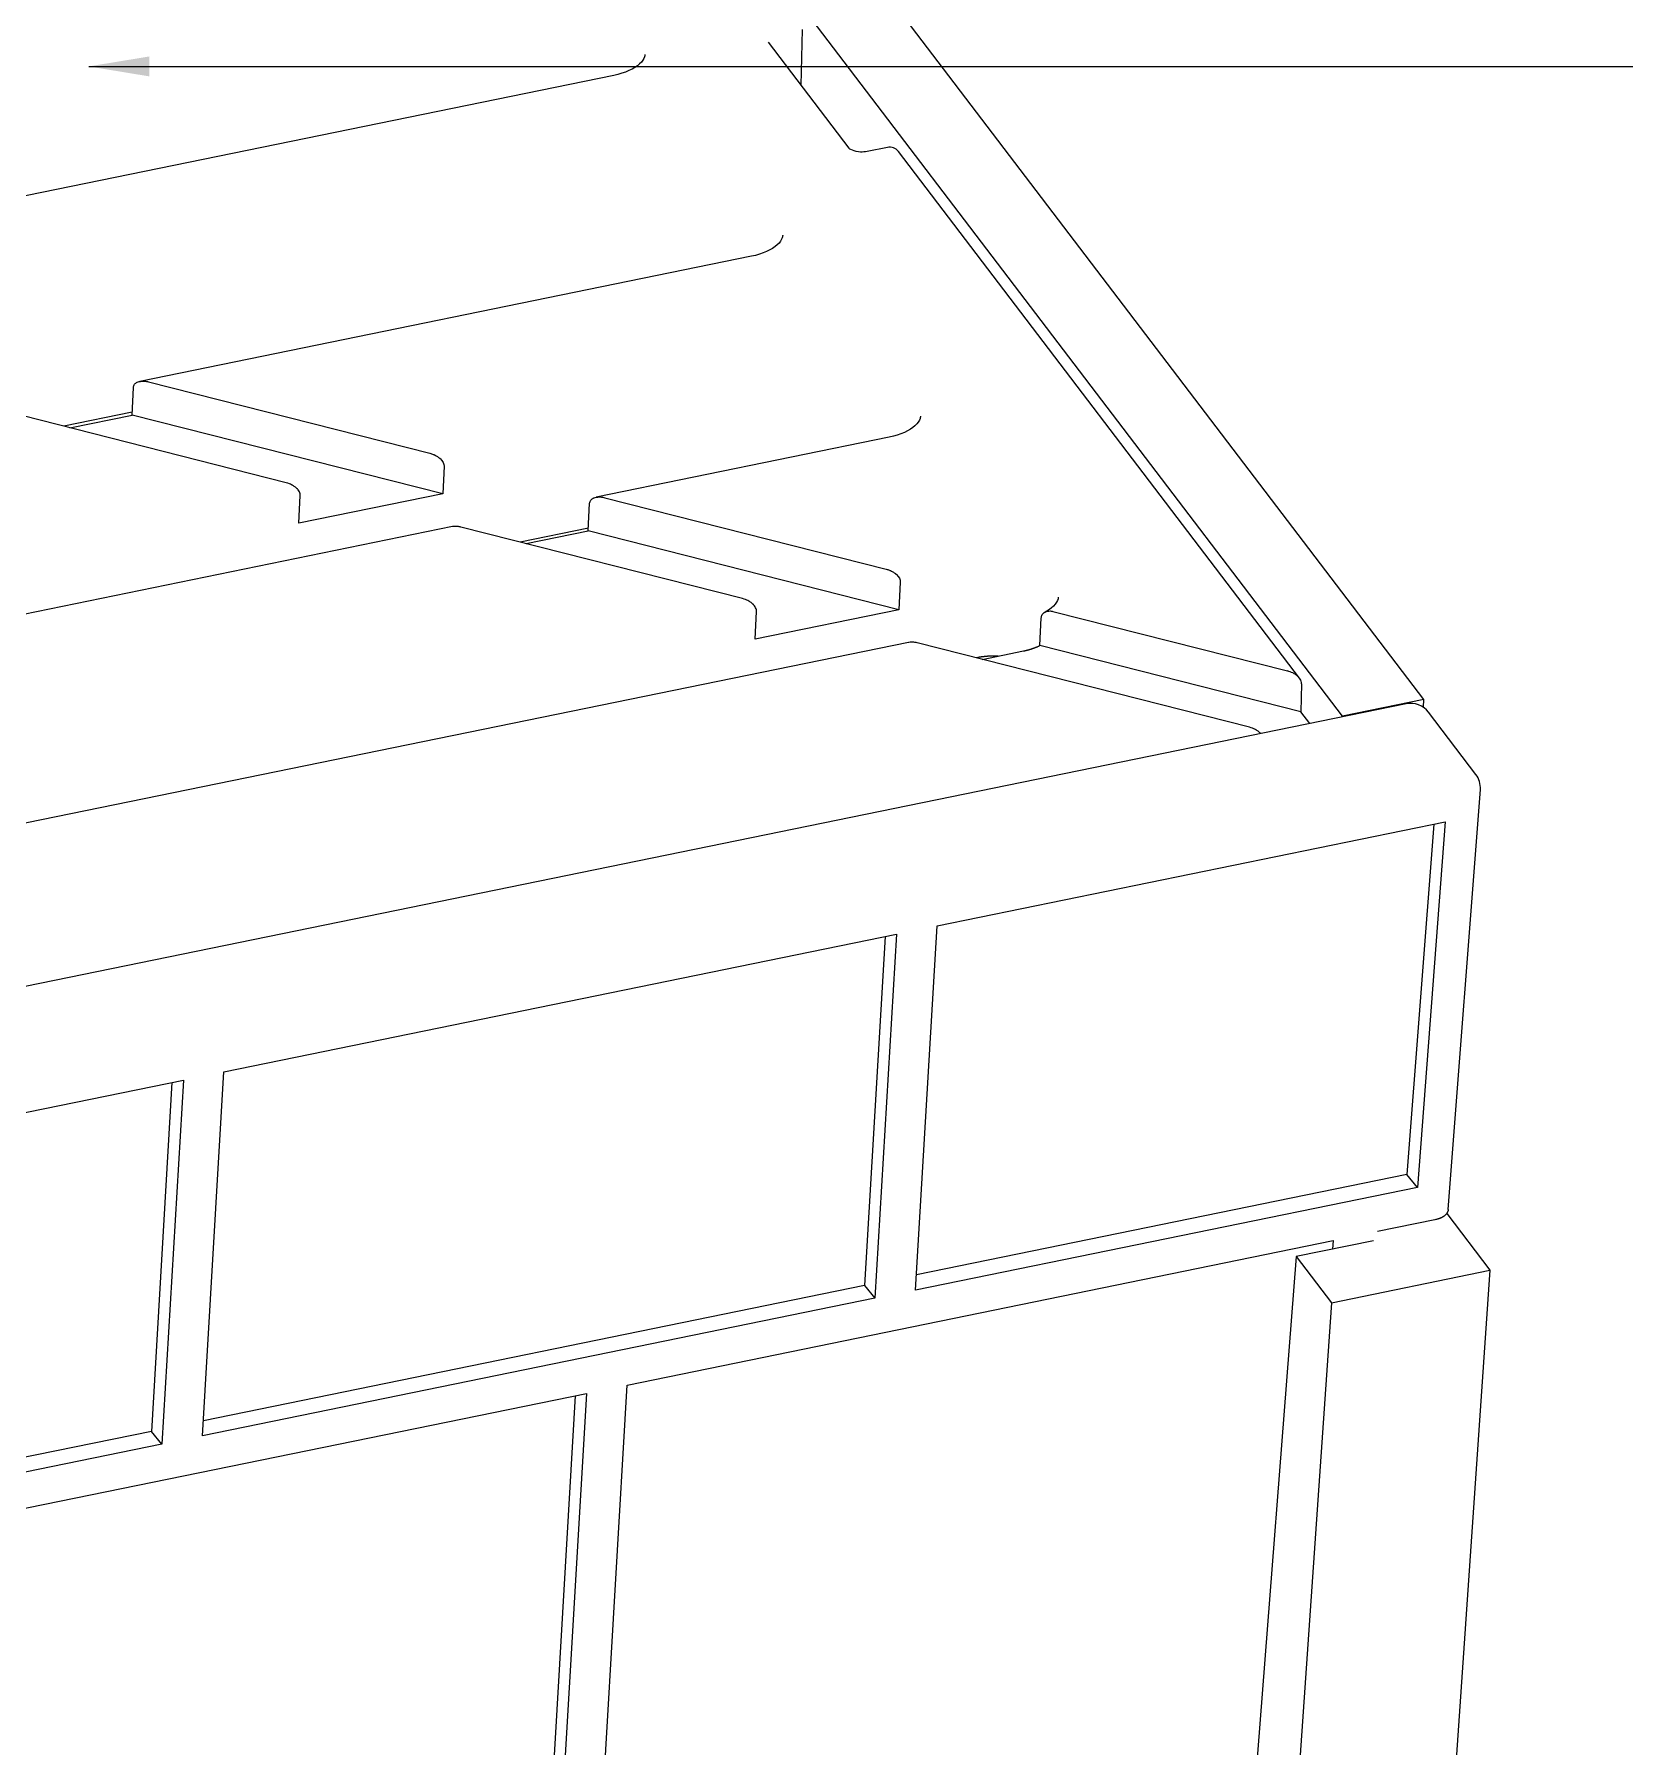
# Model space of a CAD drawing. Header units: millimetres. Extents: x 4267 to 8467, y 166 to 3136.
# Drawn here: x 4880.7 to 4946.3, y 1574.8 to 1645.4 of the extents above; entities that cross this region are included whole.
import ezdxf

# ---------------------------------------------------------------- set-up
doc = ezdxf.new("R2010")
doc.units = ezdxf.units.MM
doc.styles.get("Standard").update_dxf_attribs({"font": 'SimSun.ttf'})
doc.dimstyles.new('ISO-25', dxfattribs={"dimtxt": 2.5, "dimasz": 2.5, "dimexe": 1.25, "dimexo": 0.625, "dimtad": 1, "dimtxsty": 'Standard', "dimcen": 2.5, "dimadec": 0, "dimazin": 0, "dimtfac": 1, "dimtmove": 0, "dimatfit": 3, "dimfxl": 1, "dimarcsym": 0})

msp = doc.modelspace()

# ---------------------------------------------------------------- linework, layer by layer
at = {"linetype": 'Continuous', "lineweight": 5}
for p, q in [((4937.98, 1617.94, 326.374), (4756.937, 1855.825, 326.374)), ((4934.628, 1617.254, 326.374), (4753.585, 1855.139, 326.374)), ((4912.314, 1643.259, 326.374), (4912.366, 1645.572, 326.374)), ((4914.284, 1640.67, 326.374), (4910.959, 1645.039, 326.374)), ((4904.586, 1643.676, 326.374), (4866.247, 1635.831, 326.374)), ((4915.868, 1640.708, 326.374), (4915.029, 1640.536, 326.374)), ((4932.855, 1618.814, 326.374), (4916.323, 1640.537, 326.374)), ((4910.264, 1636.215, 326.374), (4885.052, 1631.056, 326.374)), ((4884.73, 1629.669, 326.374), (4884.787, 1630.81, 326.374)), ((4885.406, 1631.038, 326.374), (4897.01, 1628.092, 326.374)), ((4891.085, 1626.88, 326.374), (4879.481, 1629.826, 326.374)), ((4884.736, 1629.785, 326.374), (4881.917, 1629.208, 326.374)), ((4882.165, 1629.144, 326.374), (4884.73, 1629.669, 326.374)), ((4897.534, 1626.418, 326.374), (4884.73, 1629.669, 326.374)), ((4915.943, 1628.754, 326.374), (4903.858, 1626.281, 326.374)), ((4897.591, 1627.559, 326.374), (4897.534, 1626.418, 326.374)), ((4897.534, 1626.418, 326.374), (4891.609, 1625.206, 326.374)), ((4891.609, 1625.206, 326.374), (4891.666, 1626.347, 326.374)), ((4904.212, 1626.263, 326.374), (4915.816, 1623.317, 326.374)), ((4903.536, 1624.894, 326.374), (4903.593, 1626.036, 326.374)), ((4897.934, 1625.068, 326.374), (4833.912, 1611.968, 326.374)), ((4909.891, 1622.105, 326.374), (4898.287, 1625.051, 326.374)), ((4903.542, 1625.01, 326.374), (4900.723, 1624.433, 326.374)), ((4900.971, 1624.37, 326.374), (4903.536, 1624.894, 326.374)), ((4916.34, 1621.643, 326.374), (4903.536, 1624.894, 326.374)), ((4916.397, 1622.784, 326.374), (4916.34, 1621.643, 326.374)), ((4916.34, 1621.643, 326.374), (4910.415, 1620.431, 326.374)), ((4910.415, 1620.431, 326.374), (4910.472, 1621.572, 326.374)), ((4922.151, 1620.168, 326.374), (4922.208, 1621.309, 326.374)), ((4922.686, 1621.573, 326.374), (4932.358, 1619.117, 326.374)), ((4916.739, 1620.294, 326.374), (4839.59, 1604.507, 326.374)), ((4930.793, 1616.798, 326.374), (4917.093, 1620.276, 326.374)), ((4919.777, 1619.595, 326.374), (4921.474, 1619.942, 326.374)), ((4932.914, 1617.435, 326.374), (4922.151, 1620.168, 326.374)), ((4932.94, 1618.591, 326.374), (4932.914, 1617.435, 326.374)), ((4937.257, 1617.764, 326.374), (4833.191, 1596.469, 326.374)), ((4937.98, 1617.94, 326.374), (4934.628, 1617.254, 326.374)), ((4937.958, 1617.621, 326.374), (4937.98, 1617.94, 326.374)), ((4933.283, 1616.951, 326.374), (4932.914, 1617.435, 326.374)), ((4934.628, 1617.254, 326.374), (4934.626, 1617.225, 326.374)), ((4940.125, 1614.85, 326.374), (4938.167, 1617.422, 326.374)), ((4938.984, 1596.908, 326.374), (4940.308, 1614.225, 326.374)), ((4917.916, 1608.607, 326.374), (4938.864, 1612.894, 326.374)), ((4938.864, 1612.894, 326.374), (4937.712, 1597.824, 326.374)), ((4938.386, 1612.796, 326.374), (4937.281, 1598.351, 326.374)), ((4917.03, 1593.592, 326.374), (4917.916, 1608.607, 326.374)), ((4888.52, 1602.592, 326.374), (4916.24, 1608.264, 326.374)), ((4915.771, 1608.168, 326.374), (4914.923, 1593.776, 326.374)), ((4916.24, 1608.264, 326.374), (4915.355, 1593.249, 326.374)), ((4859.125, 1596.577, 326.374), (4886.845, 1602.249, 326.374)), ((4886.845, 1602.249, 326.374), (4885.959, 1587.234, 326.374)), ((4887.635, 1587.577, 326.374), (4888.52, 1602.592, 326.374)), ((4886.376, 1602.153, 326.374), (4885.527, 1587.761, 326.374)), ((4937.281, 1598.351, 326.374), (4917.067, 1594.215, 326.374)), ((4937.712, 1597.824, 326.374), (4937.281, 1598.351, 326.374)), ((4937.712, 1597.824, 326.374), (4917.03, 1593.592, 326.374)), ((4938.922, 1596.748, 326.374), (4940.705, 1594.405, 326.374)), ((4938.435, 1596.485, 326.374), (4936.075, 1596.002, 326.374)), ((4905.143, 1589.673, 326.374), (4934.245, 1595.628, 326.374)), ((4935.903, 1595.624, 326.374), (4932.718, 1594.973, 326.374)), ((4934.245, 1595.628, 326.374), (4934.218, 1595.28, 326.374)), ((4932.718, 1594.973, 326.374), (4930.225, 1563.038, 326.374)), ((4932.718, 1594.973, 326.374), (4934.168, 1593.068, 326.374)), ((4914.923, 1593.776, 326.374), (4887.672, 1588.2, 326.374)), ((4914.923, 1593.776, 326.374), (4915.355, 1593.249, 326.374)), ((4934.168, 1593.068, 326.374), (4940.705, 1594.405, 326.374)), ((4940.705, 1594.405, 326.374), (4938.472, 1562.015, 326.374)), ((4915.355, 1593.249, 326.374), (4887.635, 1587.577, 326.374)), ((4934.168, 1593.068, 326.374), (4931.942, 1560.781, 326.374)), ((4903.213, 1556.942, 326.374), (4905.143, 1589.673, 326.374)), ((4869.95, 1582.471, 326.374), (4903.467, 1589.33, 326.374)), ((4902.998, 1589.234, 326.374), (4901.105, 1557.126, 326.374)), ((4903.467, 1589.33, 326.374), (4901.537, 1556.599, 326.374)), ((4885.527, 1587.761, 326.374), (4858.276, 1582.185, 326.374)), ((4885.959, 1587.234, 326.374), (4885.527, 1587.761, 326.374)), ((4885.959, 1587.234, 326.374), (4858.24, 1581.562, 326.374))]:
    msp.add_line(p, q, dxfattribs=at)
for points in [[(4916.323, 1640.537), (4916.323, 1640.537, 0.000006), (4916.323, 1640.537, 0.000006), (4916.323, 1640.537, 0.000006), (4916.323, 1640.537, 0.000006), (4916.323, 1640.537, 0.000006), (4916.323, 1640.537, 0.000006), (4916.323, 1640.537, 0.000006), (4916.323, 1640.537, 0.000006), (4916.323, 1640.537, 0.000006), (4916.323, 1640.537, 0.000006), (4916.323, 1640.537, 0.000006), (4916.323, 1640.537, 0.000006), (4916.323, 1640.537, 0.000006), (4916.323, 1640.537, 0.000006), (4916.323, 1640.537, 0.000006), (4916.323, 1640.537, 0.000006), (4916.323, 1640.537, 0.000006), (4916.323, 1640.537, 0.000006), (4916.323, 1640.537, 0.000006), (4916.323, 1640.537, 0.000006), (4916.323, 1640.537, 0.000006), (4916.323, 1640.537, 0.000007), (4916.323, 1640.537, 0.000006), (4916.323, 1640.537, 0.000002), (4916.323, 1640.537, 0.000008), (4916.323, 1640.537, 0.000014), (4916.323, 1640.537, 0.000007), (4916.323, 1640.537, 0.000004)], [(4921.474, 1619.942), (4921.499, 1619.947, 0.001844), (4921.525, 1619.953, 0.001864), (4921.549, 1619.958, 0.001885), (4921.574, 1619.964, 0.001906), (4921.598, 1619.97, 0.001928), (4921.623, 1619.976, 0.001949), (4921.647, 1619.982, 0.001971), (4921.671, 1619.988, 0.001992), (4921.695, 1619.995, 0.002014), (4921.718, 1620.002, 0.002036), (4921.742, 1620.008, 0.002058), (4921.765, 1620.015, 0.002079), (4921.788, 1620.022, 0.002103), (4921.811, 1620.03, 0.002128), (4921.833, 1620.037, 0.002145), (4921.856, 1620.045, 0.002154), (4921.878, 1620.053, 0.002195), (4921.9, 1620.061, 0.002262), (4921.922, 1620.069, 0.002221), (4921.944, 1620.077, 0.002093), (4921.965, 1620.085, 0.002332), (4921.987, 1620.094, 0.002809), (4922.009, 1620.103, 0.002156), (4922.029, 1620.111, 0.000745), (4922.047, 1620.119, 0.003074), (4922.071, 1620.13, 0.005384), (4922.106, 1620.146, 0.002673), (4922.151, 1620.168, 0.001426)], [(4920.439, 1619.73), (4920.406, 1619.731, 0.001952), (4920.373, 1619.732, 0.001974), (4920.341, 1619.732, 0.001979), (4920.308, 1619.733, 0.001968), (4920.276, 1619.733, 0.001965), (4920.243, 1619.732, 0.001962), (4920.211, 1619.732, 0.001962), (4920.179, 1619.731, 0.001958), (4920.147, 1619.73, 0.001958), (4920.116, 1619.729, 0.001956), (4920.084, 1619.727, 0.001956), (4920.053, 1619.726, 0.001953), (4920.022, 1619.724, 0.001956), (4919.991, 1619.722, 0.001957), (4919.96, 1619.719, 0.001955), (4919.93, 1619.716, 0.001943), (4919.899, 1619.714, 0.001961), (4919.869, 1619.71, 0.001997), (4919.839, 1619.707, 0.001949), (4919.81, 1619.704, 0.001828), (4919.781, 1619.7, 0.002008), (4919.752, 1619.696, 0.002375), (4919.722, 1619.692, 0.001835), (4919.694, 1619.688, 0.000687), (4919.669, 1619.684, 0.002543), (4919.638, 1619.679, 0.004391), (4919.59, 1619.67, 0.002203), (4919.529, 1619.658, 0.001191)], [(4938.984, 1596.908), (4938.982, 1596.889, -0.017393), (4938.979, 1596.87, -0.017031), (4938.974, 1596.851, -0.016672), (4938.968, 1596.832, -0.016519), (4938.96, 1596.814, -0.016158), (4938.952, 1596.795, -0.015679), (4938.941, 1596.777, -0.015115), (4938.93, 1596.758, -0.014561), (4938.917, 1596.741, -0.013941), (4938.903, 1596.723, -0.013328), (4938.888, 1596.706, -0.012689), (4938.871, 1596.689, -0.012074), (4938.853, 1596.673, -0.011474), (4938.835, 1596.657, -0.010912), (4938.815, 1596.642, -0.010337), (4938.794, 1596.627, -0.009766), (4938.772, 1596.613, -0.009344), (4938.75, 1596.599, -0.00902), (4938.726, 1596.586, -0.008381), (4938.702, 1596.574, -0.007537), (4938.677, 1596.562, -0.007826), (4938.652, 1596.551, -0.008684), (4938.625, 1596.54, -0.006497), (4938.599, 1596.531, -0.002622), (4938.576, 1596.522, -0.008292), (4938.545, 1596.513, -0.013196), (4938.498, 1596.501, -0.006382), (4938.435, 1596.485, -0.003417)]]:
    msp.add_lwpolyline(points, format="xyb", dxfattribs=at)
msp.add_lwpolyline([(4919.529, 1619.658), (4919.529, 1619.658), (4919.529, 1619.658), (4919.529, 1619.658), (4919.529, 1619.658), (4919.529, 1619.658), (4919.529, 1619.658), (4919.529, 1619.658), (4919.529, 1619.658), (4919.529, 1619.658), (4919.529, 1619.658), (4919.529, 1619.658), (4919.529, 1619.658), (4919.529, 1619.658), (4919.529, 1619.658), (4919.529, 1619.658), (4919.529, 1619.658), (4919.529, 1619.658), (4919.528, 1619.658)], dxfattribs=at)
for points, knots in [([(4905.872, 1644.543, 326.374), (4905.871, 1644.536, 326.374), (4905.868, 1644.502, 326.374), (4905.846, 1644.391, 326.374), (4905.651, 1644.062, 326.374), (4905.051, 1643.767, 326.374), (4904.586, 1643.676, 326.374)], [0, 0, 0, 0, 0.028238, 0.12278, 0.438289, 1, 1, 1, 1]), ([(4915.029, 1640.536, 326.374), (4914.95, 1640.523, 326.374), (4914.604, 1640.479, 326.374), (4914.268, 1640.653, 326.374), (4914.284, 1640.67, 326.374)], [0, 0, 0, 0, 0.272685, 1, 1, 1, 1]), ([(4911.55, 1637.082, 326.374), (4911.55, 1637.075, 326.374), (4911.547, 1637.041, 326.374), (4911.525, 1636.93, 326.374), (4911.329, 1636.6, 326.374), (4910.729, 1636.306, 326.374), (4910.264, 1636.215, 326.374)], [0, 0, 0, 0, 0.028238, 0.12278, 0.438289, 1, 1, 1, 1]), ([(4884.787, 1630.81, 326.374), (4884.79, 1630.859, 326.374), (4884.806, 1630.902, 326.374), (4884.844, 1630.949, 326.374), (4884.854, 1630.96, 326.374), (4884.894, 1630.996, 326.374), (4884.931, 1631.018, 326.374), (4885.037, 1631.057, 326.374), (4885.106, 1631.068, 326.374), (4885.204, 1631.068, 326.374), (4885.22, 1631.067, 326.374), (4885.293, 1631.062, 326.374), (4885.349, 1631.053, 326.374), (4885.406, 1631.038, 326.374)], [0, 0, 0, 0, 0.25, 0.25, 0.3125, 0.3125, 0.5, 0.5, 0.75, 0.75, 0.8125, 0.8125, 1, 1, 1, 1]), ([(4917.229, 1629.621, 326.374), (4917.228, 1629.614, 326.374), (4917.225, 1629.58, 326.374), (4917.203, 1629.469, 326.374), (4917.007, 1629.139, 326.374), (4916.407, 1628.845, 326.374), (4915.943, 1628.754, 326.374)], [0, 0, 0, 0, 0.028238, 0.12278, 0.438289, 1, 1, 1, 1]), ([(4897.01, 1628.092, 326.374), (4897.06, 1628.079, 326.374), (4897.104, 1628.064, 326.374), (4897.158, 1628.043, 326.374), (4897.175, 1628.035, 326.374), (4897.197, 1628.025, 326.374), (4897.208, 1628.02, 326.374), (4897.219, 1628.015, 326.374), (4897.224, 1628.012, 326.374), (4897.227, 1628.011, 326.374), (4897.227, 1628.011, 326.374), (4897.271, 1627.988, 326.374), (4897.308, 1627.966, 326.374), (4897.358, 1627.931, 326.374), (4897.374, 1627.919, 326.374), (4897.396, 1627.902, 326.374), (4897.403, 1627.896, 326.374), (4897.416, 1627.885, 326.374), (4897.422, 1627.88, 326.374), (4897.542, 1627.769, 326.374), (4897.596, 1627.654, 326.374), (4897.591, 1627.559, 326.374)], [0, 0, 0, 0, 0.125, 0.125, 0.1875, 0.1875, 0.21875, 0.234375, 0.242188, 0.242188, 0.25, 0.25, 0.375, 0.375, 0.4375, 0.4375, 0.46875, 0.46875, 0.5, 0.5, 1, 1, 1, 1]), ([(4891.666, 1626.347, 326.374), (4891.669, 1626.394, 326.374), (4891.656, 1626.446, 326.374), (4891.616, 1626.526, 326.374), (4891.599, 1626.554, 326.374), (4891.567, 1626.594, 326.374), (4891.55, 1626.614, 326.374), (4891.531, 1626.634, 326.374), (4891.518, 1626.648, 326.374), (4891.51, 1626.655, 326.374), (4891.479, 1626.684, 326.374), (4891.45, 1626.707, 326.374), (4891.4, 1626.742, 326.374), (4891.382, 1626.753, 326.374), (4891.354, 1626.77, 326.374), (4891.34, 1626.778, 326.374), (4891.322, 1626.788, 326.374), (4891.315, 1626.792, 326.374), (4891.31, 1626.794, 326.374), (4891.306, 1626.796, 326.374), (4891.258, 1626.821, 326.374), (4891.185, 1626.854, 326.374), (4891.085, 1626.88, 326.374)], [0, 0, 0, 0, 0.25, 0.25, 0.375, 0.375, 0.4375, 0.46875, 0.46875, 0.5, 0.5, 0.625, 0.625, 0.6875, 0.6875, 0.71875, 0.734375, 0.742188, 0.742188, 0.75, 0.75, 1, 1, 1, 1]), ([(4903.593, 1626.036, 326.374), (4903.595, 1626.083, 326.374), (4903.612, 1626.128, 326.374), (4903.66, 1626.186, 326.374), (4903.679, 1626.204, 326.374), (4903.714, 1626.227, 326.374), (4903.733, 1626.238, 326.374), (4903.753, 1626.248, 326.374), (4903.767, 1626.254, 326.374), (4903.776, 1626.257, 326.374), (4903.809, 1626.27, 326.374), (4903.84, 1626.278, 326.374), (4903.892, 1626.287, 326.374), (4903.91, 1626.289, 326.374), (4903.939, 1626.291, 326.374), (4903.954, 1626.292, 326.374), (4903.972, 1626.293, 326.374), (4903.98, 1626.293, 326.374), (4903.985, 1626.293, 326.374), (4903.989, 1626.293, 326.374), (4904.038, 1626.293, 326.374), (4904.112, 1626.289, 326.374), (4904.212, 1626.263, 326.374)], [0, 0, 0, 0, 0.25, 0.25, 0.375, 0.375, 0.4375, 0.46875, 0.46875, 0.5, 0.5, 0.625, 0.625, 0.6875, 0.6875, 0.71875, 0.734375, 0.742188, 0.742188, 0.75, 0.75, 1, 1, 1, 1]), ([(4898.287, 1625.051, 326.374), (4898.237, 1625.064, 326.374), (4898.193, 1625.071, 326.374), (4898.138, 1625.077, 326.374), (4898.121, 1625.079, 326.374), (4898.098, 1625.08, 326.374), (4898.087, 1625.08, 326.374), (4898.076, 1625.08, 326.374), (4898.071, 1625.08, 326.374), (4898.068, 1625.08, 326.374), (4898.068, 1625.08, 326.374), (4898.023, 1625.081, 326.374), (4897.984, 1625.077, 326.374), (4897.943, 1625.07, 326.374), (4897.938, 1625.069, 326.374), (4897.934, 1625.069, 326.374)], [0, 0, 0, 0, 0.125, 0.125, 0.1875, 0.1875, 0.21875, 0.234375, 0.2421875, 0.2421875, 0.25, 0.25, 0.375, 0.375, 0.3965249, 0.3965249, 0.3965249, 0.3965249]), ([(4915.816, 1623.317, 326.374), (4915.866, 1623.305, 326.374), (4915.91, 1623.289, 326.374), (4915.964, 1623.268, 326.374), (4915.981, 1623.26, 326.374), (4916.003, 1623.25, 326.374), (4916.014, 1623.245, 326.374), (4916.025, 1623.24, 326.374), (4916.03, 1623.237, 326.374), (4916.033, 1623.236, 326.374), (4916.033, 1623.236, 326.374), (4916.077, 1623.213, 326.374), (4916.114, 1623.191, 326.374), (4916.164, 1623.156, 326.374), (4916.18, 1623.144, 326.374), (4916.201, 1623.127, 326.374), (4916.208, 1623.121, 326.374), (4916.222, 1623.11, 326.374), (4916.228, 1623.105, 326.374), (4916.348, 1622.994, 326.374), (4916.402, 1622.879, 326.374), (4916.397, 1622.784, 326.374)], [0, 0, 0, 0, 0.125, 0.125, 0.1875, 0.1875, 0.21875, 0.234375, 0.242188, 0.242188, 0.25, 0.25, 0.375, 0.375, 0.4375, 0.4375, 0.46875, 0.46875, 0.5, 0.5, 1, 1, 1, 1]), ([(4910.472, 1621.572, 326.374), (4910.474, 1621.619, 326.374), (4910.462, 1621.671, 326.374), (4910.422, 1621.752, 326.374), (4910.405, 1621.779, 326.374), (4910.373, 1621.819, 326.374), (4910.356, 1621.839, 326.374), (4910.337, 1621.859, 326.374), (4910.324, 1621.873, 326.374), (4910.316, 1621.88, 326.374), (4910.285, 1621.909, 326.374), (4910.256, 1621.932, 326.374), (4910.206, 1621.967, 326.374), (4910.188, 1621.978, 326.374), (4910.16, 1621.995, 326.374), (4910.146, 1622.003, 326.374), (4910.128, 1622.013, 326.374), (4910.121, 1622.017, 326.374), (4910.116, 1622.019, 326.374), (4910.112, 1622.021, 326.374), (4910.064, 1622.046, 326.374), (4909.991, 1622.079, 326.374), (4909.891, 1622.105, 326.374)], [0, 0, 0, 0, 0.25, 0.25, 0.375, 0.375, 0.4375, 0.46875, 0.46875, 0.5, 0.5, 0.625, 0.625, 0.6875, 0.6875, 0.71875, 0.734375, 0.742188, 0.742188, 0.75, 0.75, 1, 1, 1, 1]), ([(4922.208, 1621.309, 326.374), (4922.211, 1621.353, 326.374), (4922.223, 1621.399, 326.374), (4922.261, 1621.461, 326.374), (4922.277, 1621.481, 326.374), (4922.306, 1621.508, 326.374), (4922.316, 1621.516, 326.374), (4922.333, 1621.528, 326.374), (4922.342, 1621.534, 326.374), (4922.351, 1621.54, 326.374), (4922.357, 1621.543, 326.374), (4922.362, 1621.546, 326.374), (4922.379, 1621.555, 326.374), (4922.399, 1621.564, 326.374), (4922.436, 1621.575, 326.374), (4922.45, 1621.579, 326.374), (4922.481, 1621.585, 326.374), (4922.496, 1621.587, 326.374), (4922.592, 1621.595, 326.374), (4922.652, 1621.582, 326.374), (4922.686, 1621.573, 326.374)], [0, 0, 0, 0, 0.25, 0.25, 0.375, 0.375, 0.4375, 0.4375, 0.46875, 0.484375, 0.484375, 0.5, 0.5, 0.625, 0.625, 0.6875, 0.6875, 0.75, 0.75, 1, 1, 1, 1]), ([(4917.093, 1620.276, 326.374), (4917.043, 1620.289, 326.374), (4916.999, 1620.296, 326.374), (4916.944, 1620.302, 326.374), (4916.927, 1620.304, 326.374), (4916.904, 1620.305, 326.374), (4916.893, 1620.305, 326.374), (4916.882, 1620.305, 326.374), (4916.877, 1620.305, 326.374), (4916.874, 1620.306, 326.374), (4916.874, 1620.306, 326.374), (4916.828, 1620.306, 326.374), (4916.79, 1620.302, 326.374), (4916.749, 1620.295, 326.374), (4916.743, 1620.294, 326.374), (4916.739, 1620.293, 326.374)], [0, 0, 0, 0, 0.125, 0.125, 0.1875, 0.1875, 0.21875, 0.234375, 0.2421875, 0.2421875, 0.25, 0.25, 0.375, 0.375, 0.3965251, 0.3965251, 0.3965251, 0.3965251]), ([(4932.94, 1618.591, 326.374), (4932.941, 1618.627, 326.374), (4932.934, 1618.664, 326.374), (4932.914, 1618.715, 326.374), (4932.909, 1618.727, 326.374), (4932.873, 1618.796, 326.374), (4932.83, 1618.85, 326.374), (4932.731, 1618.939, 326.374), (4932.684, 1618.974, 326.374), (4932.613, 1619.016, 326.374), (4932.593, 1619.027, 326.374), (4932.507, 1619.071, 326.374), (4932.434, 1619.098, 326.374), (4932.358, 1619.117, 326.374)], [0, 0, 0, 0, 0.1875, 0.1875, 0.25, 0.25, 0.5, 0.5, 0.6875, 0.6875, 0.75, 0.75, 1, 1, 1, 1]), ([(4931.255, 1616.536, 326.374), (4931.252, 1616.538, 326.374), (4931.244, 1616.547, 326.374), (4931.235, 1616.556, 326.374), (4931.222, 1616.569, 326.374), (4931.214, 1616.576, 326.374), (4931.183, 1616.604, 326.374), (4931.154, 1616.628, 326.374), (4931.105, 1616.662, 326.374), (4931.087, 1616.673, 326.374), (4931.059, 1616.689, 326.374), (4931.045, 1616.697, 326.374), (4931.028, 1616.707, 326.374), (4931.02, 1616.711, 326.374), (4931.015, 1616.713, 326.374), (4931.012, 1616.715, 326.374), (4930.964, 1616.739, 326.374), (4930.892, 1616.773, 326.374), (4930.793, 1616.798, 326.374)], [0.4259224, 0.4259224, 0.4259224, 0.4259224, 0.4375, 0.46875, 0.46875, 0.5, 0.5, 0.625, 0.625, 0.6875, 0.6875, 0.71875, 0.734375, 0.7421875, 0.7421875, 0.75, 0.75, 1, 1, 1, 1])]:
    msp.add_open_spline(points, degree=3, knots=knots, dxfattribs=at)
for points in [[(4916.322, 1640.537, 326.374), (4916.22, 1640.674, 326.374), (4916.035, 1640.744, 326.374), (4915.868, 1640.708, 326.374)], [(4922.907, 1622.16, 326.374), (4922.903, 1621.999, 326.374), (4922.764, 1621.76, 326.374), (4922.365, 1621.547, 326.374)], [(4938.167, 1617.422, 326.374), (4937.962, 1617.697, 326.374), (4937.593, 1617.837, 326.374), (4937.257, 1617.764, 326.374)], [(4940.308, 1614.225, 326.374), (4940.326, 1614.446, 326.374), (4940.26, 1614.674, 326.374), (4940.125, 1614.85, 326.374)]]:
    msp.add_open_spline(points, degree=3, dxfattribs=at)

# ---------------------------------------------------------------- leaders
at = {"lineweight": 5}
for points in [[(4610.688, 1816.503, 326.374), (4610.688, 1441.555, 326.374), (4991.127, 1441.555, 326.374)], [(4882.943, 1644.045, 326.374), (5114.13, 1644.045, 326.374)]]:
    msp.add_leader(points, dimstyle='ISO-25', override={"dimtxt": 10, "dimgap": 0.625, "dimtad": 0, "dimarcsym": 1}, dxfattribs=at)

doc.saveas('drawing.dxf')
